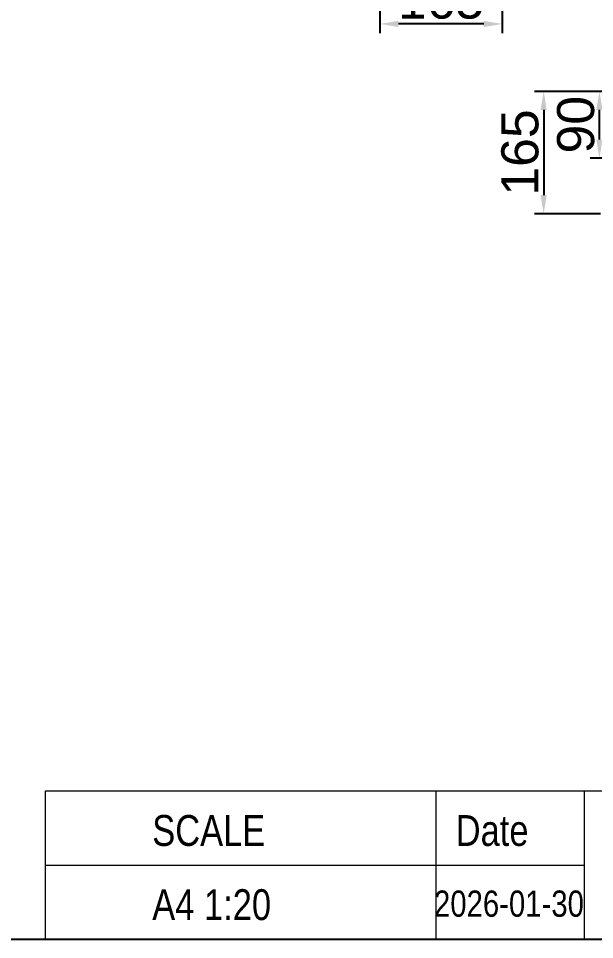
# Model space of a CAD drawing. Header units: millimetres. Extents: x 0 to 182016, y 11 to 3710.
# Drawn here: x 136702 to 137479, y 11 to 1253 of the extents above; entities that cross this region are included whole.
import ezdxf

# ---------------------------------------------------------------- set-up
doc = ezdxf.new("R2010")
doc.units = ezdxf.units.MM
doc.styles.get("Standard").update_dxf_attribs({"font": 'arial.ttf'})
doc.dimstyles.new('Padidinti matmenys', dxfattribs={"dimscale": 10, "dimtxt": 5, "dimasz": 2.5, "dimexe": 1.25, "dimexo": 0.625, "dimtad": 1, "dimdec": 1, "dimtxsty": 'Standard', "dimcen": 2.5, "dimadec": 0, "dimazin": 0, "dimtfac": 1, "dimtdec": 1, "dimtmove": 0, "dimatfit": 3, "dimfxl": 1, "dimarcsym": 0})

# ---------------------------------------------------------------- blocks, each defined once
blk = doc.blocks.new('Date')
at = {"lineweight": 0, "width": 0.8}
blk.add_text('2026-01-30', height=35.38, dxfattribs=at).set_placement((4937.1, 20113.7))
blk = doc.blocks.new('*D1891')
at = {"color": 0, "lineweight": -2, "transparency": 16777216}
for p, q in [((137540.3, 1154.8), (137473.5, 1154.8)), ((137486, 1089.8), (137486, 1129.8)), ((137576.3, 1064.8), (137473.5, 1064.8))]:
    blk.add_line(p, q, dxfattribs=at)
at = {"color": 0, "transparency": 16777216}
for points in [[(137481.8, 1129.8), (137490.2, 1129.8), (137486, 1154.8)], [(137481.8, 1089.8), (137490.2, 1089.8), (137486, 1064.8)]]:
    blk.add_solid(points, dxfattribs=at)
at = {"layer": 'Defpoints', "color": 0, "transparency": 16777216}
for p in [(137486, 1154.8), (137546.6, 1154.8), (137582.6, 1064.8)]:
    blk.add_point(p, dxfattribs=at)
at = {"color": 0, "lineweight": 5, "transparency": 16777216, "insert": (137454.2, 1109.8), "char_height": 50, "attachment_point": 5, "rotation": 90}
blk.add_mtext('90', dxfattribs=at)
blk = doc.blocks.new('*D2130')
at = {"color": 0, "lineweight": -2, "transparency": 16777216}
for p, q in [((137487.3, 1154.8), (137398.3, 1154.8)), ((137410.8, 1129.8), (137410.8, 1014.8)), ((137487.3, 989.8), (137398.3, 989.8))]:
    blk.add_line(p, q, dxfattribs=at)
at = {"color": 0, "transparency": 16777216}
for points in [[(137406.6, 1129.8), (137414.9, 1129.8), (137410.8, 1154.8)], [(137406.6, 1014.8), (137414.9, 1014.8), (137410.8, 989.8)]]:
    blk.add_solid(points, dxfattribs=at)
at = {"layer": 'Defpoints', "color": 0, "transparency": 16777216}
for p in [(137493.6, 1154.8), (137410.8, 989.8), (137493.6, 989.8)]:
    blk.add_point(p, dxfattribs=at)
at = {"color": 0, "lineweight": 5, "transparency": 16777216, "insert": (137379, 1072.3), "char_height": 50, "attachment_point": 5, "rotation": 90}
blk.add_mtext('165', dxfattribs=at)
blk = doc.blocks.new('*D1905')
at = {"color": 0, "lineweight": -2, "transparency": 16777216}
for p, q in [((137189.9, 1308.9), (137189.9, 1233.2)), ((137354.9, 1308.9), (137354.9, 1233.2)), ((137329.9, 1245.7), (137214.9, 1245.7))]:
    blk.add_line(p, q, dxfattribs=at)
at = {"color": 0, "transparency": 16777216}
for points in [[(137214.9, 1249.9), (137214.9, 1241.5), (137189.9, 1245.7)], [(137329.9, 1249.9), (137329.9, 1241.5), (137354.9, 1245.7)]]:
    blk.add_solid(points, dxfattribs=at)
at = {"layer": 'Defpoints', "color": 0, "transparency": 16777216}
for p in [(137189.9, 1315.2), (137354.9, 1315.2), (137189.9, 1245.7)]:
    blk.add_point(p, dxfattribs=at)
at = {"color": 0, "lineweight": 5, "transparency": 16777216, "insert": (137272.4, 1277.5), "char_height": 50, "attachment_point": 5}
blk.add_mtext('165', dxfattribs=at)

msp = doc.modelspace()

# ---------------------------------------------------------------- linework, layer by layer
at = {"lineweight": 0}
for p, q in [((140438.8491449, 210.9357406), (136738.3888604, 210.9357406)), ((136738.3888604, 210.9357406), (136738.3888604, 10.9108603)), ((137265.3304976, 210.9357406), (137265.3304976, 10.9108603)), ((137465.3553779, 210.9357406), (137465.3553779, 10.9108603)), ((137465.3553779, 110.9233004), (136738.3888604, 110.9233004))]:
    msp.add_line(p, q, dxfattribs=at)
msp.add_lwpolyline([(140438.8491449, 3710.4502728), (140438.8491449, 10.9108603), (134939.533802, 10.9108603), (134939.533802, 3710.4502728)], close=True)

# ---------------------------------------------------------------- block references
at = {"color": 1}
msp.add_blockref('Date', (132325.740056, -20072.0125467), dxfattribs=at)

# ---------------------------------------------------------------- texts
at = {"lineweight": 0, "width": 0.8}
for s, p in [('SCALE', (136882.7304223, 137.2134153)), ('Date', (137292.1217994, 137.2134153)), ('A4 1:20', (136882.7304223, 37.2009752))]:
    msp.add_text(s, height=41.62239482, dxfattribs=at).set_placement(p)

# ---------------------------------------------------------------- dimensions: what is measured, and where the dimension line sits
at = {"color": 1, "lineweight": 5}
dim = msp.add_linear_dim(base=(137189.899676, 1245.6961139), p1=(137354.899676, 1315.1617728), p2=(137189.899676, 1315.1617728), dimstyle='Padidinti matmenys', dxfattribs=at)
dim.commit()
dim.dimension.update_dxf_attribs({"geometry": '*D1905', "text_midpoint": (137272.399676, 1277.4747633)})
dim = msp.add_linear_dim(base=(137410.756314, 989.8116468), p1=(137493.5933248, 1154.8116468), p2=(137493.5933248, 989.8116468), angle=90, dimstyle='Padidinti matmenys', dxfattribs=at)
dim.commit()
dim.dimension.update_dxf_attribs({"geometry": '*D2130', "text_midpoint": (137378.9776646, 1072.3116468)})
dim = msp.add_linear_dim(base=(137485.9958432, 1154.8116468), p1=(137582.5933252, 1064.8116468), p2=(137546.5933252, 1154.8116468), angle=90, dimstyle='Padidinti matmenys', dxfattribs=at)
dim.commit()
dim.dimension.update_dxf_attribs({"geometry": '*D1891', "text_midpoint": (137485.9958432, 1109.8116468), "dimtype": 160})

doc.saveas('drawing.dxf')
